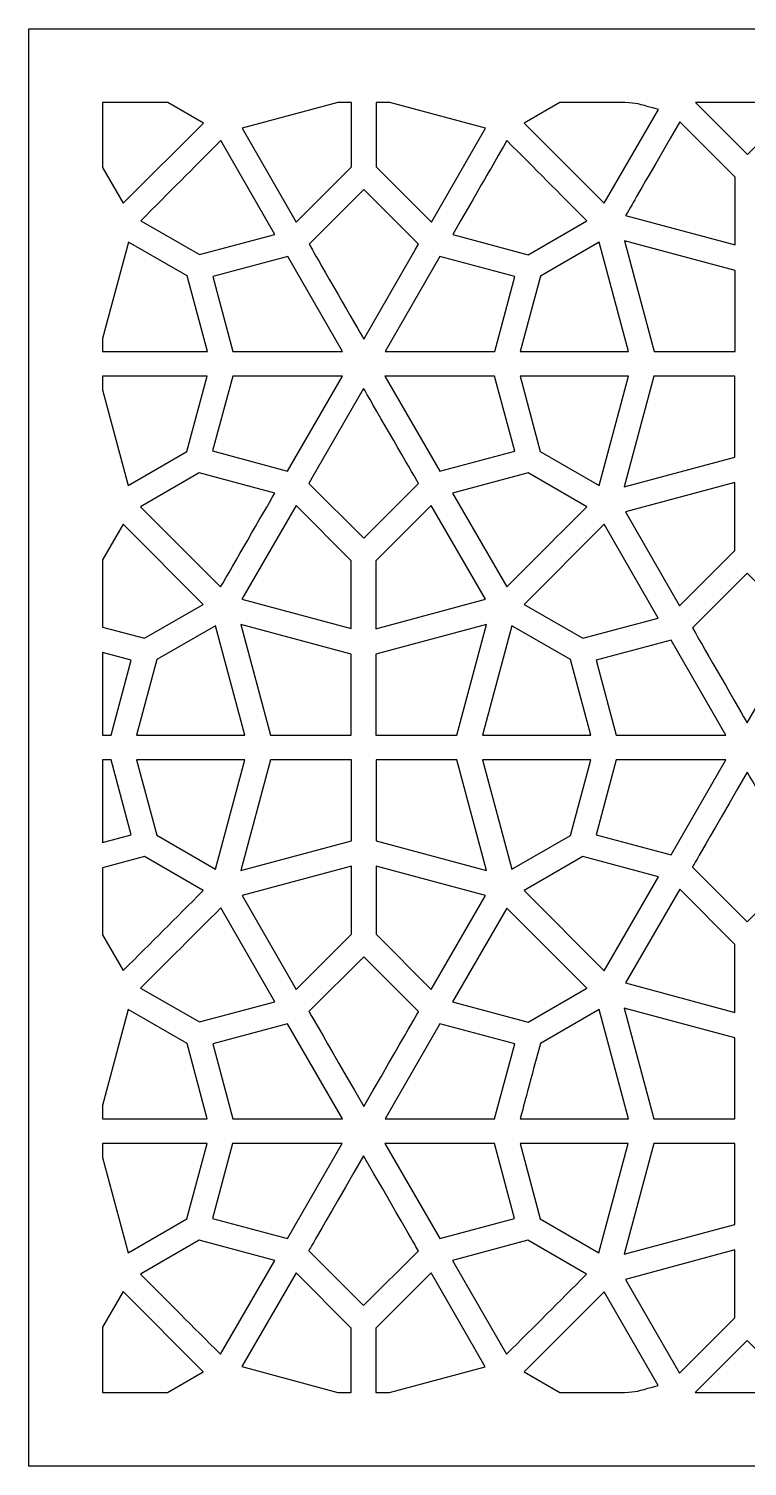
# Model space of a CAD drawing. Header units: millimetres. Extents: x -64 to 64, y -64 to 64.
# Drawn here: x -63.5 to 0, y -63.5 to 63.5 of the extents above; entities that cross this region are included whole.
import ezdxf

# ---------------------------------------------------------------- set-up
doc = ezdxf.new("R2010")
doc.units = ezdxf.units.MM
doc.header["$MEASUREMENT"] = 0
doc.layers.add('layer 1', color=7, linetype='Continuous')

msp = doc.modelspace()

# ---------------------------------------------------------------- linework, layer by layer
at = {"layer": 'layer 1', "color": 250}
for points, knots in [([(-63.5, 63.5), (-63.5, 58.4666), (-63.5, -58.3709), (-63.5, -63.5), (-63.5, -63.5), (-47.6071, -63.5), (47.4451, -63.5), (63.5, -63.5), (63.5, -63.5), (63.5, -49.5022), (63.5, 49.5392), (63.5, 63.5), (63.5, 63.5), (59.1386, 63.5), (-53.6157, 63.5), (-63.5, 63.5)], [0, 0, 0, 0, 0.2, 0.2, 0.2, 0.2, 0.4, 0.4, 0.4, 0.4, 0.6, 0.6, 0.6, 0.6, 1, 1, 1, 1]), ([(-55.1425, 48.0787), (-55.1425, 48.0787), (-56.9743, 51.2523), (-56.9743, 51.2523), (-56.9743, 51.2523), (-56.9743, 51.2523), (-56.9743, 56.9743), (-56.9743, 56.9743), (-56.9743, 56.9743), (-56.9743, 56.9743), (-51.2167, 56.9743), (-51.2167, 56.9743), (-51.2167, 56.9743), (-51.2167, 56.9743), (-48.0663, 55.155), (-48.0663, 55.155), (-48.0663, 55.155), (-48.0663, 55.155), (-55.1425, 48.0787), (-55.1425, 48.0787)], [0, 0, 0, 0, 0.16666667, 0.16666667, 0.16666667, 0.16666667, 0.33333333, 0.33333333, 0.33333333, 0.33333333, 0.5, 0.5, 0.5, 0.5, 0.66666667, 0.66666667, 0.66666667, 0.66666667, 1, 1, 1, 1]), ([(-34.9776, 56.9743), (-34.9776, 56.9743), (-34.9776, 51.2988), (-34.9776, 51.2988), (-34.9776, 51.2988), (-34.9776, 51.2988), (-39.8566, 46.4171), (-39.8566, 46.4171), (-39.8566, 46.4171), (-39.8566, 46.4171), (-44.6435, 54.706), (-44.6435, 54.706), (-44.6435, 54.706), (-44.6435, 54.706), (-36.1896, 56.9743), (-36.1896, 56.9743), (-36.1896, 56.9743), (-36.1896, 56.9743), (-34.9776, 56.9743), (-34.9776, 56.9743)], [0, 0, 0, 0, 0.16666667, 0.16666667, 0.16666667, 0.16666667, 0.33333333, 0.33333333, 0.33333333, 0.33333333, 0.5, 0.5, 0.5, 0.5, 0.66666667, 0.66666667, 0.66666667, 0.66666667, 1, 1, 1, 1]), ([(-23.1316, 54.7038), (-23.1316, 54.7038), (-27.9181, 46.4146), (-27.9181, 46.4146), (-27.9181, 46.4146), (-27.9181, 46.4146), (-32.7972, 51.2971), (-32.7972, 51.2971), (-32.7972, 51.2971), (-32.7972, 51.2971), (-32.7972, 56.9743), (-32.7972, 56.9743), (-32.7972, 56.9743), (-32.7972, 56.9743), (-31.5932, 56.9743), (-31.5932, 56.9743), (-31.5932, 56.9743), (-31.5932, 56.9743), (-23.1316, 54.7038), (-23.1316, 54.7038)], [0, 0, 0, 0, 0.16666667, 0.16666667, 0.16666667, 0.16666667, 0.33333333, 0.33333333, 0.33333333, 0.33333333, 0.5, 0.5, 0.5, 0.5, 0.66666667, 0.66666667, 0.66666667, 0.66666667, 1, 1, 1, 1]), ([(-12.6323, 48.0769), (-12.6323, 48.0769), (-19.7083, 55.1529), (-19.7083, 55.1529), (-19.7083, 55.1529), (-19.7083, 55.1529), (-16.5544, 56.9743), (-16.5544, 56.9743), (-16.5544, 56.9743), (-9.0068, 56.9743), (-10.7781, 57.1482), (-7.8479, 56.3644), (-7.8479, 56.3644), (-7.8479, 56.3644), (-12.6323, 48.0769), (-12.6323, 48.0769)], [0, 0, 0, 0, 0.2, 0.2, 0.2, 0.2, 0.4, 0.4, 0.4, 0.4, 0.6, 0.6, 0.6, 0.6, 1, 1, 1, 1]), ([(4.6013, 56.9743), (4.6013, 56.9743), (0.0116, 52.3794), (0.0116, 52.3794), (0.0116, 52.3794), (0.0116, 52.3794), (-4.5787, 56.9743), (-4.5787, 56.9743), (-4.5787, 56.9743), (-4.5787, 56.9743), (4.6013, 56.9743), (4.6013, 56.9743)], [0, 0, 0, 0, 0.25, 0.25, 0.25, 0.25, 0.5, 0.5, 0.5, 0.5, 1, 1, 1, 1]), ([(-1.082, 44.3957), (-1.082, 44.3957), (-10.7484, 46.9889), (-10.7484, 46.9889), (-10.7484, 46.9889), (-9.8157, 48.6047), (-10.6941, 47.0838), (-5.9612, 55.2785), (-5.9612, 55.2785), (-5.9612, 55.2785), (-1.082, 50.3961), (-1.082, 50.3961), (-1.082, 50.3961), (-1.082, 50.3961), (-1.082, 44.3957), (-1.082, 44.3957)], [0, 0, 0, 0, 0.2, 0.2, 0.2, 0.2, 0.4, 0.4, 0.4, 0.4, 0.6, 0.6, 0.6, 0.6, 1, 1, 1, 1]), ([(-48.4149, 43.5427), (-48.4149, 43.5427), (-53.6025, 46.5381), (-53.6025, 46.5381), (-53.6025, 46.5381), (-51.0413, 49.0996), (-49.0918, 51.0491), (-46.5256, 53.6155), (-46.5256, 53.6155), (-46.5256, 53.6155), (-41.7408, 45.3277), (-41.7408, 45.3277), (-41.7408, 45.3277), (-41.7408, 45.3277), (-48.4149, 43.5427), (-48.4149, 43.5427)], [0, 0, 0, 0, 0.2, 0.2, 0.2, 0.2, 0.4, 0.4, 0.4, 0.4, 0.6, 0.6, 0.6, 0.6, 1, 1, 1, 1]), ([(-21.2489, 53.6131), (-18.6877, 51.0522), (-16.7379, 49.1024), (-14.1718, 46.5363), (-14.1718, 46.5363), (-14.1718, 46.5363), (-19.3597, 43.5402), (-19.3597, 43.5402), (-19.3597, 43.5402), (-19.3597, 43.5402), (-26.0336, 45.3256), (-26.0336, 45.3256), (-26.0336, 45.3256), (-22.0313, 52.2577), (-23.036, 50.5174), (-21.2489, 53.6131)], [0, 0, 0, 0, 0.2, 0.2, 0.2, 0.2, 0.4, 0.4, 0.4, 0.4, 0.6, 0.6, 0.6, 0.6, 1, 1, 1, 1]), ([(-29.338, 43.954), (-29.338, 43.954), (-33.8869, 36.0736), (-33.8869, 36.0736), (-33.8869, 36.0736), (-34.3884, 36.9429), (-37.9425, 43.1006), (-38.4365, 43.9561), (-38.4365, 43.9561), (-38.4365, 43.9561), (-38.4354, 43.9565), (-38.4354, 43.9565), (-38.4354, 43.9565), (-38.4354, 43.9565), (-38.7291, 44.4652), (-38.7291, 44.4652), (-38.7291, 44.4652), (-38.7291, 44.4652), (-33.8884, 49.3109), (-33.8884, 49.3109), (-33.8884, 49.3109), (-33.8884, 49.3109), (-29.0452, 44.4631), (-29.0452, 44.4631), (-29.0452, 44.4631), (-29.0452, 44.4631), (-29.3388, 43.9543), (-29.3388, 43.9543), (-29.3388, 43.9543), (-29.3388, 43.9543), (-29.338, 43.954), (-29.338, 43.954)], [0, 0, 0, 0, 0.11111111, 0.11111111, 0.11111111, 0.11111111, 0.22222222, 0.22222222, 0.22222222, 0.22222222, 0.33333333, 0.33333333, 0.33333333, 0.33333333, 0.44444444, 0.44444444, 0.44444444, 0.44444444, 0.55555556, 0.55555556, 0.55555556, 0.55555556, 0.66666667, 0.66666667, 0.66666667, 0.66666667, 0.77777778, 0.77777778, 0.77777778, 0.77777778, 1, 1, 1, 1]), ([(-49.5004, 41.6571), (-49.5004, 41.6571), (-47.7125, 34.9913), (-47.7125, 34.9913), (-47.7125, 34.9913), (-47.7125, 34.9913), (-56.9743, 34.9913), (-56.9743, 34.9913), (-56.9743, 34.9913), (-56.9743, 34.9913), (-56.9743, 36.1396), (-56.9743, 36.1396), (-56.9743, 36.1396), (-56.9743, 36.1396), (-54.691, 44.6543), (-54.691, 44.6543), (-54.691, 44.6543), (-54.691, 44.6543), (-49.5004, 41.6571), (-49.5004, 41.6571)], [0, 0, 0, 0, 0.16666667, 0.16666667, 0.16666667, 0.16666667, 0.33333333, 0.33333333, 0.33333333, 0.33333333, 0.5, 0.5, 0.5, 0.5, 0.66666667, 0.66666667, 0.66666667, 0.66666667, 1, 1, 1, 1]), ([(-20.0614, 34.9889), (-20.0614, 34.9889), (-18.2742, 41.6549), (-18.2742, 41.6549), (-18.2742, 41.6549), (-18.2742, 41.6549), (-13.0842, 44.6525), (-13.0842, 44.6525), (-13.0842, 44.6525), (-13.0842, 44.6525), (-10.4923, 34.9889), (-10.4923, 34.9889), (-10.4923, 34.9889), (-10.4923, 34.9889), (-20.0614, 34.9889), (-20.0614, 34.9889)], [0, 0, 0, 0, 0.2, 0.2, 0.2, 0.2, 0.4, 0.4, 0.4, 0.4, 0.6, 0.6, 0.6, 0.6, 1, 1, 1, 1]), ([(-1.082, 34.9864), (-8.5235, 34.9864), (-8.0867, 34.9889), (-8.2374, 34.9889), (-8.2374, 34.9889), (-8.2374, 34.9889), (-10.8596, 44.7664), (-10.8596, 44.7664), (-10.8596, 44.7664), (-10.8596, 44.7664), (-1.082, 42.1435), (-1.082, 42.1435), (-1.082, 42.1435), (-1.082, 42.1435), (-1.082, 34.9864), (-1.082, 34.9864)], [0, 0, 0, 0, 0.2, 0.2, 0.2, 0.2, 0.4, 0.4, 0.4, 0.4, 0.6, 0.6, 0.6, 0.6, 1, 1, 1, 1]), ([(-40.6126, 43.3744), (-40.6126, 43.3744), (-35.7721, 34.9885), (-35.7721, 34.9885), (-35.7721, 34.9885), (-35.7721, 34.9885), (-44.8881, 34.9885), (-44.8881, 34.9885), (-44.8881, 34.9885), (-44.8881, 34.9885), (-44.8873, 34.9913), (-44.8873, 34.9913), (-44.8873, 34.9913), (-44.8873, 34.9913), (-45.4598, 34.9913), (-45.4598, 34.9913), (-45.4598, 34.9913), (-45.4598, 34.9913), (-47.2328, 41.6038), (-47.2328, 41.6038), (-47.2328, 41.6038), (-47.2328, 41.6038), (-40.6126, 43.3744), (-40.6126, 43.3744)], [0, 0, 0, 0, 0.14285714, 0.14285714, 0.14285714, 0.14285714, 0.28571429, 0.28571429, 0.28571429, 0.28571429, 0.42857143, 0.42857143, 0.42857143, 0.42857143, 0.57142857, 0.57142857, 0.57142857, 0.57142857, 0.71428571, 0.71428571, 0.71428571, 0.71428571, 1, 1, 1, 1]), ([(-27.1618, 43.3723), (-27.1618, 43.3723), (-20.5415, 41.6017), (-20.5415, 41.6017), (-20.5415, 41.6017), (-20.5415, 41.6017), (-22.3153, 34.9889), (-22.3153, 34.9889), (-22.3153, 34.9889), (-22.3153, 34.9889), (-22.9136, 34.9889), (-22.9136, 34.9889), (-22.9136, 34.9889), (-22.9136, 34.9889), (-22.9126, 34.9864), (-22.9126, 34.9864), (-22.9126, 34.9864), (-22.9126, 34.9864), (-32.0026, 34.9864), (-32.0026, 34.9864), (-32.0026, 34.9864), (-32.0026, 34.9864), (-27.1618, 43.3723), (-27.1618, 43.3723)], [0, 0, 0, 0, 0.14285714, 0.14285714, 0.14285714, 0.14285714, 0.28571429, 0.28571429, 0.28571429, 0.28571429, 0.42857143, 0.42857143, 0.42857143, 0.42857143, 0.57142857, 0.57142857, 0.57142857, 0.57142857, 0.71428571, 0.71428571, 0.71428571, 0.71428571, 1, 1, 1, 1]), ([(-56.9743, 32.808), (-56.9743, 32.808), (-47.7267, 32.808), (-47.7267, 32.808), (-47.7267, 32.808), (-47.7267, 32.808), (-49.5136, 26.1422), (-49.5136, 26.1422), (-49.5136, 26.1422), (-49.5136, 26.1422), (-54.7043, 23.145), (-54.7043, 23.145), (-54.7043, 23.145), (-54.7043, 23.145), (-56.9743, 31.6099), (-56.9743, 31.6099), (-56.9743, 31.6099), (-56.9743, 31.6099), (-56.9743, 32.808), (-56.9743, 32.808)], [0, 0, 0, 0, 0.16666667, 0.16666667, 0.16666667, 0.16666667, 0.33333333, 0.33333333, 0.33333333, 0.33333333, 0.5, 0.5, 0.5, 0.5, 0.66666667, 0.66666667, 0.66666667, 0.66666667, 1, 1, 1, 1]), ([(-44.8746, 32.808), (-44.8746, 32.808), (-44.8754, 32.8105), (-44.8754, 32.8105), (-44.8754, 32.8105), (-44.8754, 32.8105), (-35.7855, 32.8105), (-35.7855, 32.8105), (-35.7855, 32.8105), (-35.7855, 32.8105), (-40.6263, 24.4246), (-40.6263, 24.4246), (-40.6263, 24.4246), (-40.6263, 24.4246), (-47.2466, 26.1952), (-47.2466, 26.1952), (-47.2466, 26.1952), (-47.2466, 26.1952), (-45.4728, 32.808), (-45.4728, 32.808), (-45.4728, 32.808), (-45.4728, 32.808), (-44.8746, 32.808), (-44.8746, 32.808)], [0, 0, 0, 0, 0.14285714, 0.14285714, 0.14285714, 0.14285714, 0.28571429, 0.28571429, 0.28571429, 0.28571429, 0.42857143, 0.42857143, 0.42857143, 0.42857143, 0.57142857, 0.57142857, 0.57142857, 0.57142857, 0.71428571, 0.71428571, 0.71428571, 0.71428571, 1, 1, 1, 1]), ([(-22.8999, 32.8083), (-22.8999, 32.8083), (-22.9009, 32.8059), (-22.9009, 32.8059), (-22.9009, 32.8059), (-22.9009, 32.8059), (-22.3284, 32.8059), (-22.3284, 32.8059), (-22.3284, 32.8059), (-22.3284, 32.8059), (-20.5553, 26.1934), (-20.5553, 26.1934), (-20.5553, 26.1934), (-20.5553, 26.1934), (-27.1755, 24.4225), (-27.1755, 24.4225), (-27.1755, 24.4225), (-27.1755, 24.4225), (-32.016, 32.8083), (-32.016, 32.8083), (-32.016, 32.8083), (-32.016, 32.8083), (-22.8999, 32.8083), (-22.8999, 32.8083)], [0, 0, 0, 0, 0.14285714, 0.14285714, 0.14285714, 0.14285714, 0.28571429, 0.28571429, 0.28571429, 0.28571429, 0.42857143, 0.42857143, 0.42857143, 0.42857143, 0.57142857, 0.57142857, 0.57142857, 0.57142857, 0.71428571, 0.71428571, 0.71428571, 0.71428571, 1, 1, 1, 1]), ([(-10.5057, 32.8059), (-10.5057, 32.8059), (-13.0972, 23.1426), (-13.0972, 23.1426), (-13.0972, 23.1426), (-13.0972, 23.1426), (-18.2876, 26.1398), (-18.2876, 26.1398), (-18.2876, 26.1398), (-18.2876, 26.1398), (-20.0755, 32.8059), (-20.0755, 32.8059), (-20.0755, 32.8059), (-20.0755, 32.8059), (-10.5057, 32.8059), (-10.5057, 32.8059)], [0, 0, 0, 0, 0.2, 0.2, 0.2, 0.2, 0.4, 0.4, 0.4, 0.4, 0.6, 0.6, 0.6, 0.6, 1, 1, 1, 1]), ([(-1.0957, 25.6519), (-1.0957, 25.6519), (-10.8737, 23.0283), (-10.8737, 23.0283), (-10.8737, 23.0283), (-10.8737, 23.0283), (-8.2511, 32.8059), (-8.2511, 32.8059), (-8.2511, 32.8059), (-8.2511, 32.8059), (-8.2599, 32.8083), (-1.0957, 32.8083), (-1.0957, 32.8083), (-1.0957, 32.8083), (-1.0957, 25.6519), (-1.0957, 25.6519)], [0, 0, 0, 0, 0.2, 0.2, 0.2, 0.2, 0.4, 0.4, 0.4, 0.4, 0.6, 0.6, 0.6, 0.6, 1, 1, 1, 1]), ([(-29.3515, 23.8407), (-29.3515, 23.8407), (-29.3526, 23.8404), (-29.3526, 23.8404), (-29.3526, 23.8404), (-29.3526, 23.8404), (-29.059, 23.332), (-29.059, 23.332), (-29.059, 23.332), (-29.059, 23.332), (-33.8996, 18.4859), (-33.8996, 18.4859), (-33.8996, 18.4859), (-33.8996, 18.4859), (-38.7429, 23.3338), (-38.7429, 23.3338), (-38.7429, 23.3338), (-38.7429, 23.3338), (-38.4492, 23.8425), (-38.4492, 23.8425), (-38.4492, 23.8425), (-38.4492, 23.8425), (-38.45, 23.8428), (-38.45, 23.8428), (-38.45, 23.8428), (-38.45, 23.8428), (-33.9012, 31.7228), (-33.9012, 31.7228), (-33.9012, 31.7228), (-33.3997, 30.8539), (-29.8456, 24.6962), (-29.3515, 23.8407)], [0, 0, 0, 0, 0.11111111, 0.11111111, 0.11111111, 0.11111111, 0.22222222, 0.22222222, 0.22222222, 0.22222222, 0.33333333, 0.33333333, 0.33333333, 0.33333333, 0.44444444, 0.44444444, 0.44444444, 0.44444444, 0.55555556, 0.55555556, 0.55555556, 0.55555556, 0.66666667, 0.66666667, 0.66666667, 0.66666667, 0.77777778, 0.77777778, 0.77777778, 0.77777778, 1, 1, 1, 1]), ([(-41.7546, 22.4712), (-42.8238, 20.6195), (-45.4761, 16.0249), (-46.539, 14.1841), (-46.539, 14.1841), (-46.539, 14.1841), (-53.6159, 21.2609), (-53.6159, 21.2609), (-53.6159, 21.2609), (-53.6159, 21.2609), (-48.4284, 24.2563), (-48.4284, 24.2563), (-48.4284, 24.2563), (-48.4284, 24.2563), (-41.7546, 22.4712), (-41.7546, 22.4712)], [0, 0, 0, 0, 0.2, 0.2, 0.2, 0.2, 0.4, 0.4, 0.4, 0.4, 0.6, 0.6, 0.6, 0.6, 1, 1, 1, 1]), ([(-19.3731, 24.2542), (-19.3731, 24.2542), (-14.1855, 21.2587), (-14.1855, 21.2587), (-14.1855, 21.2587), (-16.7467, 18.6972), (-18.6962, 16.7478), (-21.2623, 14.1813), (-21.2623, 14.1813), (-21.2623, 14.1813), (-26.0473, 22.4691), (-26.0473, 22.4691), (-26.0473, 22.4691), (-26.0473, 22.4691), (-19.3731, 24.2542), (-19.3731, 24.2542)], [0, 0, 0, 0, 0.2, 0.2, 0.2, 0.2, 0.4, 0.4, 0.4, 0.4, 0.6, 0.6, 0.6, 0.6, 1, 1, 1, 1]), ([(-1.0957, 17.3986), (-1.0957, 17.3986), (-5.9746, 12.5159), (-5.9746, 12.5159), (-5.9746, 12.5159), (-5.9746, 12.5159), (-10.7618, 20.8061), (-10.7618, 20.8061), (-10.7618, 20.8061), (-10.7618, 20.8061), (-1.0957, 23.3994), (-1.0957, 23.3994), (-1.0957, 23.3994), (-1.0957, 23.3994), (-1.0957, 17.3986), (-1.0957, 17.3986)], [0, 0, 0, 0, 0.2, 0.2, 0.2, 0.2, 0.4, 0.4, 0.4, 0.4, 0.6, 0.6, 0.6, 0.6, 1, 1, 1, 1]), ([(-44.6566, 13.093), (-44.6566, 13.093), (-39.8698, 21.3822), (-39.8698, 21.3822), (-39.8698, 21.3822), (-39.8698, 21.3822), (-34.9909, 16.5001), (-34.9909, 16.5001), (-34.9909, 16.5001), (-34.9909, 16.5001), (-34.9909, 10.4994), (-34.9909, 10.4994), (-34.9909, 10.4994), (-34.9909, 10.4994), (-44.6566, 13.093), (-44.6566, 13.093)], [0, 0, 0, 0, 0.2, 0.2, 0.2, 0.2, 0.4, 0.4, 0.4, 0.4, 0.6, 0.6, 0.6, 0.6, 1, 1, 1, 1]), ([(-27.9315, 21.3797), (-27.9315, 21.3797), (-23.1447, 13.0909), (-23.1447, 13.0909), (-23.1447, 13.0909), (-23.1447, 13.0909), (-32.8104, 10.4973), (-32.8104, 10.4973), (-32.8104, 10.4973), (-32.8104, 10.4973), (-32.8104, 16.498), (-32.8104, 16.498), (-32.8104, 16.498), (-32.8104, 16.498), (-27.9315, 21.3797), (-27.9315, 21.3797)], [0, 0, 0, 0, 0.2, 0.2, 0.2, 0.2, 0.4, 0.4, 0.4, 0.4, 0.6, 0.6, 0.6, 0.6, 1, 1, 1, 1]), ([(-56.9743, 16.57), (-56.9743, 16.57), (-55.156, 19.7199), (-55.156, 19.7199), (-55.156, 19.7199), (-55.156, 19.7199), (-48.08, 12.6439), (-48.08, 12.6439), (-48.08, 12.6439), (-48.08, 12.6439), (-53.2685, 9.6478), (-53.2685, 9.6478), (-53.2685, 9.6478), (-53.2685, 9.6478), (-56.9743, 10.6391), (-56.9743, 10.6391), (-56.9743, 10.6391), (-56.9743, 10.6391), (-56.9743, 16.57), (-56.9743, 16.57)], [0, 0, 0, 0, 0.16666667, 0.16666667, 0.16666667, 0.16666667, 0.33333333, 0.33333333, 0.33333333, 0.33333333, 0.5, 0.5, 0.5, 0.5, 0.66666667, 0.66666667, 0.66666667, 0.66666667, 1, 1, 1, 1]), ([(-14.5334, 9.6457), (-14.5334, 9.6457), (-19.7217, 12.6418), (-19.7217, 12.6418), (-19.7217, 12.6418), (-19.7217, 12.6418), (-12.6457, 19.7178), (-12.6457, 19.7178), (-12.6457, 19.7178), (-12.6457, 19.7178), (-7.8617, 11.4304), (-7.8617, 11.4304), (-7.8617, 11.4304), (-7.8617, 11.4304), (-14.5334, 9.6457), (-14.5334, 9.6457)], [0, 0, 0, 0, 0.2, 0.2, 0.2, 0.2, 0.4, 0.4, 0.4, 0.4, 0.6, 0.6, 0.6, 0.6, 1, 1, 1, 1]), ([(4.8429, 10.5636), (4.8429, 10.5636), (4.5519, 10.0602), (4.5519, 10.0602), (4.5519, 10.0602), (4.5519, 10.0602), (4.553, 10.0602), (4.553, 10.0602), (4.553, 10.0602), (4.553, 10.0602), (-0.0025, 2.1689), (-0.0025, 2.1689), (-0.0025, 2.1689), (-0.5034, 3.0374), (-4.0651, 9.2079), (-4.5579, 10.0612), (-4.5579, 10.0612), (-4.5579, 10.0612), (-4.5572, 10.0612), (-4.5572, 10.0612), (-4.5572, 10.0612), (-4.5572, 10.0612), (-4.8479, 10.5643), (-4.8479, 10.5643), (-4.8479, 10.5643), (-4.8479, 10.5643), (-0.0032, 15.4143), (-0.0032, 15.4143), (-0.0032, 15.4143), (-0.0032, 15.4143), (4.8429, 10.5636), (4.8429, 10.5636)], [0, 0, 0, 0, 0.11111111, 0.11111111, 0.11111111, 0.11111111, 0.22222222, 0.22222222, 0.22222222, 0.22222222, 0.33333333, 0.33333333, 0.33333333, 0.33333333, 0.44444444, 0.44444444, 0.44444444, 0.44444444, 0.55555556, 0.55555556, 0.55555556, 0.55555556, 0.66666667, 0.66666667, 0.66666667, 0.66666667, 0.77777778, 0.77777778, 0.77777778, 0.77777778, 1, 1, 1, 1]), ([(-52.1804, 7.7636), (-52.1804, 7.7636), (-46.9914, 10.7601), (-46.9914, 10.7601), (-46.9914, 10.7601), (-46.9914, 10.7601), (-44.3987, 1.0929), (-44.3987, 1.0929), (-44.3987, 1.0929), (-44.3987, 1.0929), (-53.9688, 1.0929), (-53.9688, 1.0929), (-53.9688, 1.0929), (-53.9688, 1.0929), (-52.1804, 7.7636), (-52.1804, 7.7636)], [0, 0, 0, 0, 0.2, 0.2, 0.2, 0.2, 0.4, 0.4, 0.4, 0.4, 0.6, 0.6, 0.6, 0.6, 1, 1, 1, 1]), ([(-34.9909, 8.2472), (-34.9909, 8.2472), (-34.9909, 1.0929), (-34.9909, 1.0929), (-34.9909, 1.0929), (-34.9909, 1.0929), (-42.1444, 1.0929), (-42.1444, 1.0929), (-42.1444, 1.0929), (-42.1444, 1.0929), (-44.766, 10.8698), (-44.766, 10.8698), (-44.766, 10.8698), (-44.766, 10.8698), (-34.9909, 8.2472), (-34.9909, 8.2472)], [0, 0, 0, 0, 0.2, 0.2, 0.2, 0.2, 0.4, 0.4, 0.4, 0.4, 0.6, 0.6, 0.6, 0.6, 1, 1, 1, 1]), ([(-32.8104, 8.2451), (-32.8104, 8.2451), (-23.0353, 10.8677), (-23.0353, 10.8677), (-23.0353, 10.8677), (-23.0353, 10.8677), (-25.6575, 1.0908), (-25.6575, 1.0908), (-25.6575, 1.0908), (-25.6575, 1.0908), (-32.8104, 1.0908), (-32.8104, 1.0908), (-32.8104, 1.0908), (-32.8104, 1.9865), (-32.8104, 7.3494), (-32.8104, 8.2451)], [0, 0, 0, 0, 0.2, 0.2, 0.2, 0.2, 0.4, 0.4, 0.4, 0.4, 0.6, 0.6, 0.6, 0.6, 1, 1, 1, 1]), ([(-13.8331, 1.0908), (-13.8331, 1.0908), (-23.4033, 1.0908), (-23.4033, 1.0908), (-23.4033, 1.0908), (-23.4033, 1.0908), (-20.8104, 10.7583), (-20.8104, 10.7583), (-20.8104, 10.7583), (-20.8104, 10.7583), (-15.6214, 7.7615), (-15.6214, 7.7615), (-15.6214, 7.7615), (-15.6214, 7.7615), (-13.8331, 1.0908), (-13.8331, 1.0908)], [0, 0, 0, 0, 0.2, 0.2, 0.2, 0.2, 0.4, 0.4, 0.4, 0.4, 0.6, 0.6, 0.6, 0.6, 1, 1, 1, 1]), ([(-11.5792, 1.0908), (-11.5792, 1.0908), (-13.3533, 7.7061), (-13.3533, 7.7061), (-13.3533, 7.7061), (-13.3533, 7.7061), (-6.7324, 9.4774), (-6.7324, 9.4774), (-6.7324, 9.4774), (-6.7324, 9.4774), (-1.8919, 1.0908), (-1.8919, 1.0908), (-1.8919, 1.0908), (-1.8919, 1.0908), (-11.5792, 1.0908), (-11.5792, 1.0908)], [0, 0, 0, 0, 0.2, 0.2, 0.2, 0.2, 0.4, 0.4, 0.4, 0.4, 0.6, 0.6, 0.6, 0.6, 1, 1, 1, 1]), ([(-56.9743, 8.3841), (-56.9743, 8.3841), (-54.4481, 7.7082), (-54.4481, 7.7082), (-54.4481, 7.7082), (-54.4481, 7.7082), (-56.222, 1.0929), (-56.222, 1.0929), (-56.222, 1.0929), (-56.222, 1.0929), (-56.9743, 1.0929), (-56.9743, 1.0929), (-56.9743, 1.0929), (-56.9743, 1.0929), (-56.9743, 8.3841), (-56.9743, 8.3841)], [0, 0, 0, 0, 0.2, 0.2, 0.2, 0.2, 0.4, 0.4, 0.4, 0.4, 0.6, 0.6, 0.6, 0.6, 1, 1, 1, 1]), ([(-56.2168, -1.0876), (-56.2168, -1.0876), (-54.4427, -7.7033), (-54.4427, -7.7033), (-54.4427, -7.7033), (-54.4427, -7.7033), (-56.9743, -8.3806), (-56.9743, -8.3806), (-56.9743, -8.3806), (-56.9743, -8.3806), (-56.9743, -1.0876), (-56.9743, -1.0876), (-56.9743, -1.0876), (-56.9743, -1.0876), (-56.2168, -1.0876), (-56.2168, -1.0876)], [0, 0, 0, 0, 0.2, 0.2, 0.2, 0.2, 0.4, 0.4, 0.4, 0.4, 0.6, 0.6, 0.6, 0.6, 1, 1, 1, 1]), ([(-44.3934, -1.0876), (-44.3934, -1.0876), (-46.9863, -10.7548), (-46.9863, -10.7548), (-46.9863, -10.7548), (-46.9863, -10.7548), (-52.1751, -7.7583), (-52.1751, -7.7583), (-52.1751, -7.7583), (-52.1751, -7.7583), (-53.9634, -1.0876), (-53.9634, -1.0876), (-53.9634, -1.0876), (-53.9634, -1.0876), (-44.3934, -1.0876), (-44.3934, -1.0876)], [0, 0, 0, 0, 0.2, 0.2, 0.2, 0.2, 0.4, 0.4, 0.4, 0.4, 0.6, 0.6, 0.6, 0.6, 1, 1, 1, 1]), ([(-34.9856, -1.0876), (-34.9856, -1.9833), (-34.9856, -7.3466), (-34.9856, -8.2419), (-34.9856, -8.2419), (-34.9856, -8.2419), (-44.7606, -10.8645), (-44.7606, -10.8645), (-44.7606, -10.8645), (-44.7606, -10.8645), (-42.1385, -1.0876), (-42.1385, -1.0876), (-42.1385, -1.0876), (-42.1385, -1.0876), (-34.9856, -1.0876), (-34.9856, -1.0876)], [0, 0, 0, 0, 0.2, 0.2, 0.2, 0.2, 0.4, 0.4, 0.4, 0.4, 0.6, 0.6, 0.6, 0.6, 1, 1, 1, 1]), ([(-32.805, -1.0897), (-32.805, -1.0897), (-25.6522, -1.0897), (-25.6522, -1.0897), (-25.6522, -1.0897), (-25.6522, -1.0897), (-23.03, -10.8666), (-23.03, -10.8666), (-23.03, -10.8666), (-23.03, -10.8666), (-32.805, -8.2437), (-32.805, -8.2437), (-32.805, -8.2437), (-32.805, -8.2437), (-32.805, -1.0897), (-32.805, -1.0897)], [0, 0, 0, 0, 0.2, 0.2, 0.2, 0.2, 0.4, 0.4, 0.4, 0.4, 0.6, 0.6, 0.6, 0.6, 1, 1, 1, 1]), ([(-15.6157, -7.7601), (-15.6157, -7.7601), (-20.8051, -10.7573), (-20.8051, -10.7573), (-20.8051, -10.7573), (-20.8051, -10.7573), (-23.3973, -1.0897), (-23.3973, -1.0897), (-23.3973, -1.0897), (-23.3973, -1.0897), (-13.8278, -1.0897), (-13.8278, -1.0897), (-13.8278, -1.0897), (-13.8278, -1.0897), (-15.6157, -7.7601), (-15.6157, -7.7601)], [0, 0, 0, 0, 0.2, 0.2, 0.2, 0.2, 0.4, 0.4, 0.4, 0.4, 0.6, 0.6, 0.6, 0.6, 1, 1, 1, 1]), ([(-6.7271, -9.4763), (-6.7271, -9.4763), (-13.3481, -7.7054), (-13.3481, -7.7054), (-13.3481, -7.7054), (-13.3481, -7.7054), (-11.5739, -1.0897), (-11.5739, -1.0897), (-11.5739, -1.0897), (-11.5739, -1.0897), (-1.8859, -1.0897), (-1.8859, -1.0897), (-1.8859, -1.0897), (-1.8859, -1.0897), (-6.7271, -9.4763), (-6.7271, -9.4763)], [0, 0, 0, 0, 0.2, 0.2, 0.2, 0.2, 0.4, 0.4, 0.4, 0.4, 0.6, 0.6, 0.6, 0.6, 1, 1, 1, 1]), ([(0.0028, -2.1696), (0.0032, -2.1706), (4.8479, -10.565), (4.8479, -10.565), (4.8479, -10.565), (4.8479, -10.565), (0.0035, -15.4143), (0.0035, -15.4143), (0.0035, -15.4143), (0.0035, -15.4143), (-4.8426, -10.5639), (-4.8426, -10.5639), (-4.8426, -10.5639), (-4.8426, -10.5639), (-4.8489, -10.5742), (0.0028, -2.1696)], [0, 0, 0, 0, 0.2, 0.2, 0.2, 0.2, 0.4, 0.4, 0.4, 0.4, 0.6, 0.6, 0.6, 0.6, 1, 1, 1, 1]), ([(-56.9743, -16.5559), (-56.9743, -16.5559), (-56.9743, -10.6355), (-56.9743, -10.6355), (-56.9743, -10.6355), (-56.9743, -10.6355), (-53.2632, -9.6425), (-53.2632, -9.6425), (-53.2632, -9.6425), (-53.2632, -9.6425), (-48.0748, -12.6383), (-48.0748, -12.6383), (-48.0748, -12.6383), (-50.6349, -15.1987), (-52.5905, -17.1545), (-55.1506, -19.7146), (-55.1506, -19.7146), (-55.1506, -19.7146), (-56.9743, -16.5559), (-56.9743, -16.5559)], [0, 0, 0, 0, 0.16666667, 0.16666667, 0.16666667, 0.16666667, 0.33333333, 0.33333333, 0.33333333, 0.33333333, 0.5, 0.5, 0.5, 0.5, 0.66666667, 0.66666667, 0.66666667, 0.66666667, 1, 1, 1, 1]), ([(-19.7164, -12.6404), (-19.7164, -12.6404), (-14.5274, -9.6442), (-14.5274, -9.6442), (-14.5274, -9.6442), (-14.5274, -9.6442), (-7.8557, -11.4293), (-7.8557, -11.4293), (-7.8557, -11.4293), (-7.8557, -11.4293), (-12.6404, -19.7167), (-12.6404, -19.7167), (-12.6404, -19.7167), (-12.6404, -19.7167), (-19.7164, -12.6404), (-19.7164, -12.6404)], [0, 0, 0, 0, 0.2, 0.2, 0.2, 0.2, 0.4, 0.4, 0.4, 0.4, 0.6, 0.6, 0.6, 0.6, 1, 1, 1, 1]), ([(-39.8643, -21.3769), (-39.8643, -21.3769), (-44.6512, -13.0873), (-44.6512, -13.0873), (-44.6512, -13.0873), (-44.6512, -13.0873), (-34.9856, -10.4944), (-34.9856, -10.4944), (-34.9856, -10.4944), (-34.9856, -10.4944), (-34.9856, -16.4948), (-34.9856, -16.4948), (-34.9856, -16.4948), (-34.9856, -16.4948), (-39.8643, -21.3769), (-39.8643, -21.3769)], [0, 0, 0, 0, 0.2, 0.2, 0.2, 0.2, 0.4, 0.4, 0.4, 0.4, 0.6, 0.6, 0.6, 0.6, 1, 1, 1, 1]), ([(-32.805, -10.4962), (-32.805, -10.4962), (-23.139, -13.0895), (-23.139, -13.0895), (-23.139, -13.0895), (-23.139, -13.0895), (-27.9266, -21.379), (-27.9266, -21.379), (-27.9266, -21.379), (-27.9266, -21.379), (-32.805, -16.4969), (-32.805, -16.4969), (-32.805, -16.4969), (-32.805, -16.4969), (-32.805, -10.4962), (-32.805, -10.4962)], [0, 0, 0, 0, 0.2, 0.2, 0.2, 0.2, 0.4, 0.4, 0.4, 0.4, 0.6, 0.6, 0.6, 0.6, 1, 1, 1, 1]), ([(-10.7562, -20.8044), (-10.7562, -20.8044), (-5.969, -12.5148), (-5.969, -12.5148), (-5.969, -12.5148), (-5.969, -12.5148), (-1.0901, -17.3976), (-1.0901, -17.3976), (-1.0901, -17.3976), (-1.0901, -17.3976), (-1.0901, -23.3983), (-1.0901, -23.3983), (-1.0901, -23.3983), (-1.0901, -23.3983), (-10.7562, -20.8044), (-10.7562, -20.8044)], [0, 0, 0, 0, 0.2, 0.2, 0.2, 0.2, 0.4, 0.4, 0.4, 0.4, 0.6, 0.6, 0.6, 0.6, 1, 1, 1, 1]), ([(-46.5336, -14.1785), (-46.5336, -14.1785), (-41.7488, -22.4663), (-41.7488, -22.4663), (-41.7488, -22.4663), (-41.7488, -22.4663), (-48.4232, -24.2514), (-48.4232, -24.2514), (-48.4232, -24.2514), (-48.4232, -24.2514), (-53.6111, -21.2556), (-53.6111, -21.2556), (-53.6111, -21.2556), (-51.0504, -18.6948), (-49.0942, -16.739), (-46.5336, -14.1785)], [0, 0, 0, 0, 0.2, 0.2, 0.2, 0.2, 0.4, 0.4, 0.4, 0.4, 0.6, 0.6, 0.6, 0.6, 1, 1, 1, 1]), ([(-21.257, -14.1799), (-18.6965, -16.7407), (-16.7407, -18.6969), (-14.1803, -21.2577), (-14.1803, -21.2577), (-14.1803, -21.2577), (-19.3686, -24.2531), (-19.3686, -24.2531), (-19.3686, -24.2531), (-19.3686, -24.2531), (-26.0421, -22.4681), (-26.0421, -22.4681), (-26.0421, -22.4681), (-26.0421, -22.4681), (-21.257, -14.1799), (-21.257, -14.1799)], [0, 0, 0, 0, 0.2, 0.2, 0.2, 0.2, 0.4, 0.4, 0.4, 0.4, 0.6, 0.6, 0.6, 0.6, 1, 1, 1, 1]), ([(-33.8948, -31.7199), (-38.5929, -23.5811), (-38.7373, -23.3285), (-38.7373, -23.3285), (-38.7373, -23.3285), (-38.7373, -23.3285), (-33.8964, -18.4827), (-33.8964, -18.4827), (-33.8964, -18.4827), (-33.8964, -18.4827), (-29.0532, -23.3299), (-29.0532, -23.3299), (-29.0532, -23.3299), (-29.0532, -23.3299), (-29.1983, -23.5835), (-33.8948, -31.7199)], [0, 0, 0, 0, 0.2, 0.2, 0.2, 0.2, 0.4, 0.4, 0.4, 0.4, 0.6, 0.6, 0.6, 0.6, 1, 1, 1, 1]), ([(-49.5084, -26.137), (-49.5084, -26.137), (-47.7213, -32.8027), (-47.7213, -32.8027), (-47.7213, -32.8027), (-47.7213, -32.8027), (-56.9743, -32.8027), (-56.9743, -32.8027), (-56.9743, -32.8027), (-56.9743, -32.8027), (-56.9743, -31.6247), (-56.9743, -31.6247), (-56.9743, -31.6247), (-56.9743, -31.6247), (-54.6988, -23.1394), (-54.6988, -23.1394), (-54.6988, -23.1394), (-54.6988, -23.1394), (-49.5084, -26.137), (-49.5084, -26.137)], [0, 0, 0, 0, 0.16666667, 0.16666667, 0.16666667, 0.16666667, 0.33333333, 0.33333333, 0.33333333, 0.33333333, 0.5, 0.5, 0.5, 0.5, 0.66666667, 0.66666667, 0.66666667, 0.66666667, 1, 1, 1, 1]), ([(-18.2824, -26.1384), (-18.2824, -26.1384), (-13.0919, -23.1412), (-13.0919, -23.1412), (-13.0919, -23.1412), (-13.0919, -23.1412), (-10.5004, -32.8045), (-10.5004, -32.8045), (-10.5004, -32.8045), (-10.5004, -32.8045), (-20.0695, -32.8045), (-20.0695, -32.8045), (-20.0695, -32.8045), (-19.376, -30.2165), (-19.6039, -31.0673), (-18.2824, -26.1384)], [0, 0, 0, 0, 0.2, 0.2, 0.2, 0.2, 0.4, 0.4, 0.4, 0.4, 0.6, 0.6, 0.6, 0.6, 1, 1, 1, 1]), ([(-8.2462, -32.8045), (-8.2462, -32.8045), (-10.8684, -23.0272), (-10.8684, -23.0272), (-10.8684, -23.0272), (-10.8684, -23.0272), (-1.0901, -25.6505), (-1.0901, -25.6505), (-1.0901, -25.6505), (-1.0901, -25.6505), (-1.0901, -32.807), (-1.0901, -32.807), (-1.0901, -32.807), (-8.5316, -32.807), (-8.0955, -32.8045), (-8.2462, -32.8045)], [0, 0, 0, 0, 0.2, 0.2, 0.2, 0.2, 0.4, 0.4, 0.4, 0.4, 0.6, 0.6, 0.6, 0.6, 1, 1, 1, 1]), ([(-45.4676, -32.8027), (-45.4676, -32.8027), (-47.2412, -26.1902), (-47.2412, -26.1902), (-47.2412, -26.1902), (-47.2412, -26.1902), (-40.6207, -24.4196), (-40.6207, -24.4196), (-40.6207, -24.4196), (-40.6207, -24.4196), (-35.7803, -32.8047), (-35.7803, -32.8047), (-35.7803, -32.8047), (-46.2297, -32.8047), (-44.8732, -32.8027), (-45.4676, -32.8027)], [0, 0, 0, 0, 0.2, 0.2, 0.2, 0.2, 0.4, 0.4, 0.4, 0.4, 0.6, 0.6, 0.6, 0.6, 1, 1, 1, 1]), ([(-27.1699, -24.4214), (-27.1699, -24.4214), (-20.55, -26.1916), (-20.55, -26.1916), (-20.55, -26.1916), (-20.55, -26.1916), (-22.3231, -32.8045), (-22.3231, -32.8045), (-22.3231, -32.8045), (-22.3231, -32.8045), (-22.1516, -32.807), (-32.0103, -32.807), (-32.0103, -32.807), (-32.0103, -32.807), (-27.1699, -24.4214), (-27.1699, -24.4214)], [0, 0, 0, 0, 0.2, 0.2, 0.2, 0.2, 0.4, 0.4, 0.4, 0.4, 0.6, 0.6, 0.6, 0.6, 1, 1, 1, 1]), ([(-56.9743, -34.986), (-56.9743, -34.986), (-47.7345, -34.986), (-47.7345, -34.986), (-47.7345, -34.986), (-47.7345, -34.986), (-49.5221, -41.6522), (-49.5221, -41.6522), (-49.5221, -41.6522), (-49.5221, -41.6522), (-54.7128, -44.649), (-54.7128, -44.649), (-54.7128, -44.649), (-54.7128, -44.649), (-56.9743, -36.2158), (-56.9743, -36.2158), (-56.9743, -36.2158), (-56.9743, -36.2158), (-56.9743, -34.986), (-56.9743, -34.986)], [0, 0, 0, 0, 0.16666667, 0.16666667, 0.16666667, 0.16666667, 0.33333333, 0.33333333, 0.33333333, 0.33333333, 0.5, 0.5, 0.5, 0.5, 0.66666667, 0.66666667, 0.66666667, 0.66666667, 1, 1, 1, 1]), ([(-40.6344, -43.3691), (-40.6344, -43.3691), (-47.2544, -41.5984), (-47.2544, -41.5984), (-47.2544, -41.5984), (-47.2544, -41.5984), (-45.4816, -34.986), (-45.4816, -34.986), (-45.4816, -34.986), (-45.4816, -34.986), (-45.6526, -34.9831), (-35.7936, -34.9831), (-35.7936, -34.9831), (-35.7936, -34.9831), (-40.6344, -43.3691), (-40.6344, -43.3691)], [0, 0, 0, 0, 0.2, 0.2, 0.2, 0.2, 0.4, 0.4, 0.4, 0.4, 0.6, 0.6, 0.6, 0.6, 1, 1, 1, 1]), ([(-22.3372, -34.9878), (-22.3372, -34.9878), (-20.5634, -41.6002), (-20.5634, -41.6002), (-20.5634, -41.6002), (-20.5634, -41.6002), (-27.1836, -43.3709), (-27.1836, -43.3709), (-27.1836, -43.3709), (-27.1836, -43.3709), (-32.0242, -34.9856), (-32.0242, -34.9856), (-32.0242, -34.9856), (-21.596, -34.9856), (-22.9196, -34.9878), (-22.3372, -34.9878)], [0, 0, 0, 0, 0.2, 0.2, 0.2, 0.2, 0.4, 0.4, 0.4, 0.4, 0.6, 0.6, 0.6, 0.6, 1, 1, 1, 1]), ([(-18.2961, -41.6535), (-18.2961, -41.6535), (-20.0833, -34.9878), (-20.0833, -34.9878), (-20.0833, -34.9878), (-20.0833, -34.9878), (-10.5142, -34.9878), (-10.5142, -34.9878), (-10.5142, -34.9878), (-10.5142, -34.9878), (-13.1057, -44.651), (-13.1057, -44.651), (-13.1057, -44.651), (-13.1057, -44.651), (-18.2961, -41.6535), (-18.2961, -41.6535)], [0, 0, 0, 0, 0.2, 0.2, 0.2, 0.2, 0.4, 0.4, 0.4, 0.4, 0.6, 0.6, 0.6, 0.6, 1, 1, 1, 1]), ([(-10.8814, -44.7657), (-10.8814, -44.7657), (-8.2592, -34.9878), (-8.2592, -34.9878), (-8.2592, -34.9878), (-8.2592, -34.9878), (-8.2677, -34.9856), (-1.1038, -34.9856), (-1.1038, -34.9856), (-1.1038, -34.9856), (-1.1038, -42.1421), (-1.1038, -42.1421), (-1.1038, -42.1421), (-1.1038, -42.1421), (-10.8814, -44.7657), (-10.8814, -44.7657)], [0, 0, 0, 0, 0.2, 0.2, 0.2, 0.2, 0.4, 0.4, 0.4, 0.4, 0.6, 0.6, 0.6, 0.6, 1, 1, 1, 1]), ([(-33.9097, -36.0704), (-28.6458, -45.1877), (-29.7235, -43.3243), (-29.0669, -44.4616), (-29.0669, -44.4616), (-29.0669, -44.4616), (-33.9082, -49.3077), (-33.9082, -49.3077), (-33.9082, -49.3077), (-33.9082, -49.3077), (-38.7508, -44.4602), (-38.7508, -44.4602), (-38.7508, -44.4602), (-38.7508, -44.4602), (-38.754, -44.4638), (-33.9097, -36.0704)], [0, 0, 0, 0, 0.2, 0.2, 0.2, 0.2, 0.4, 0.4, 0.4, 0.4, 0.6, 0.6, 0.6, 0.6, 1, 1, 1, 1]), ([(-53.6243, -46.5328), (-53.6243, -46.5328), (-48.4361, -43.5373), (-48.4361, -43.5373), (-48.4361, -43.5373), (-48.4361, -43.5373), (-41.7625, -45.3224), (-41.7625, -45.3224), (-41.7625, -45.3224), (-41.7625, -45.3224), (-46.5474, -53.6107), (-46.5474, -53.6107), (-46.5474, -53.6107), (-49.1079, -51.0497), (-51.0639, -49.0936), (-53.6243, -46.5328)], [0, 0, 0, 0, 0.2, 0.2, 0.2, 0.2, 0.4, 0.4, 0.4, 0.4, 0.6, 0.6, 0.6, 0.6, 1, 1, 1, 1]), ([(-21.2711, -53.612), (-21.2711, -53.612), (-26.0551, -45.3242), (-26.0551, -45.3242), (-26.0551, -45.3242), (-26.0551, -45.3242), (-19.3813, -43.5391), (-19.3813, -43.5391), (-19.3813, -43.5391), (-19.3813, -43.5391), (-14.1933, -46.535), (-14.1933, -46.535), (-14.1933, -46.535), (-16.7541, -49.0958), (-18.7103, -51.0515), (-21.2711, -53.612)], [0, 0, 0, 0, 0.2, 0.2, 0.2, 0.2, 0.4, 0.4, 0.4, 0.4, 0.6, 0.6, 0.6, 0.6, 1, 1, 1, 1]), ([(-5.9831, -55.2771), (-5.9831, -55.2771), (-10.7703, -46.9879), (-10.7703, -46.9879), (-10.7703, -46.9879), (-10.7703, -46.9879), (-1.1038, -44.3943), (-1.1038, -44.3943), (-1.1038, -44.3943), (-1.1038, -44.3943), (-1.1038, -50.3947), (-1.1038, -50.3947), (-1.1038, -50.3947), (-1.1038, -50.3947), (-5.9831, -55.2771), (-5.9831, -55.2771)], [0, 0, 0, 0, 0.2, 0.2, 0.2, 0.2, 0.4, 0.4, 0.4, 0.4, 0.6, 0.6, 0.6, 0.6, 1, 1, 1, 1]), ([(-44.6654, -54.7007), (-44.6654, -54.7007), (-39.8781, -46.4115), (-39.8781, -46.4115), (-39.8781, -46.4115), (-39.8781, -46.4115), (-34.9994, -51.2935), (-34.9994, -51.2935), (-34.9994, -51.2935), (-34.9994, -51.2935), (-34.9994, -56.9743), (-34.9994, -56.9743), (-34.9994, -56.9743), (-34.9994, -56.9743), (-36.1925, -56.9743), (-36.1925, -56.9743), (-36.1925, -56.9743), (-36.1925, -56.9743), (-44.6654, -54.7007), (-44.6654, -54.7007)], [0, 0, 0, 0, 0.16666667, 0.16666667, 0.16666667, 0.16666667, 0.33333333, 0.33333333, 0.33333333, 0.33333333, 0.5, 0.5, 0.5, 0.5, 0.66666667, 0.66666667, 0.66666667, 0.66666667, 1, 1, 1, 1]), ([(-32.819, -51.2957), (-32.819, -51.2957), (-27.94, -46.4131), (-27.94, -46.4131), (-27.94, -46.4131), (-27.94, -46.4131), (-23.1532, -54.7032), (-23.1532, -54.7032), (-23.1532, -54.7032), (-23.1532, -54.7032), (-31.6198, -56.9743), (-31.6198, -56.9743), (-31.6198, -56.9743), (-31.6198, -56.9743), (-32.819, -56.9743), (-32.819, -56.9743), (-32.819, -56.9743), (-32.819, -56.9743), (-32.819, -51.2957), (-32.819, -51.2957)], [0, 0, 0, 0, 0.16666667, 0.16666667, 0.16666667, 0.16666667, 0.33333333, 0.33333333, 0.33333333, 0.33333333, 0.5, 0.5, 0.5, 0.5, 0.66666667, 0.66666667, 0.66666667, 0.66666667, 1, 1, 1, 1]), ([(-55.1641, -48.0737), (-55.1641, -48.0737), (-48.088, -55.1501), (-48.088, -55.1501), (-48.088, -55.1501), (-48.088, -55.1501), (-51.2473, -56.9743), (-51.2473, -56.9743), (-51.2473, -56.9743), (-51.2473, -56.9743), (-56.9743, -56.9743), (-56.9743, -56.9743), (-56.9743, -56.9743), (-56.9743, -56.9743), (-56.9743, -51.2095), (-56.9743, -51.2095), (-56.9743, -51.2095), (-56.9743, -51.2095), (-55.1641, -48.0737), (-55.1641, -48.0737)], [0, 0, 0, 0, 0.16666667, 0.16666667, 0.16666667, 0.16666667, 0.33333333, 0.33333333, 0.33333333, 0.33333333, 0.5, 0.5, 0.5, 0.5, 0.66666667, 0.66666667, 0.66666667, 0.66666667, 1, 1, 1, 1]), ([(-16.5739, -56.9743), (-16.5739, -56.9743), (-19.7298, -55.1523), (-19.7298, -55.1523), (-19.7298, -55.1523), (-19.7298, -55.1523), (-12.6538, -48.0762), (-12.6538, -48.0762), (-12.6538, -48.0762), (-12.6538, -48.0762), (-7.8694, -56.363), (-7.8694, -56.363), (-7.8694, -56.363), (-10.814, -57.1507), (-9.035, -56.9743), (-16.5739, -56.9743)], [0, 0, 0, 0, 0.2, 0.2, 0.2, 0.2, 0.4, 0.4, 0.4, 0.4, 0.6, 0.6, 0.6, 0.6, 1, 1, 1, 1]), ([(-4.6016, -56.9743), (-4.6016, -56.9743), (-0.0113, -52.3794), (-0.0113, -52.3794), (-0.0113, -52.3794), (-0.0113, -52.3794), (4.578, -56.9743), (4.578, -56.9743), (4.578, -56.9743), (4.578, -56.9743), (-4.6016, -56.9743), (-4.6016, -56.9743)], [0, 0, 0, 0, 0.25, 0.25, 0.25, 0.25, 0.5, 0.5, 0.5, 0.5, 1, 1, 1, 1])]:
    msp.add_open_spline(points, degree=3, knots=knots, dxfattribs=at)

doc.saveas('drawing.dxf')
